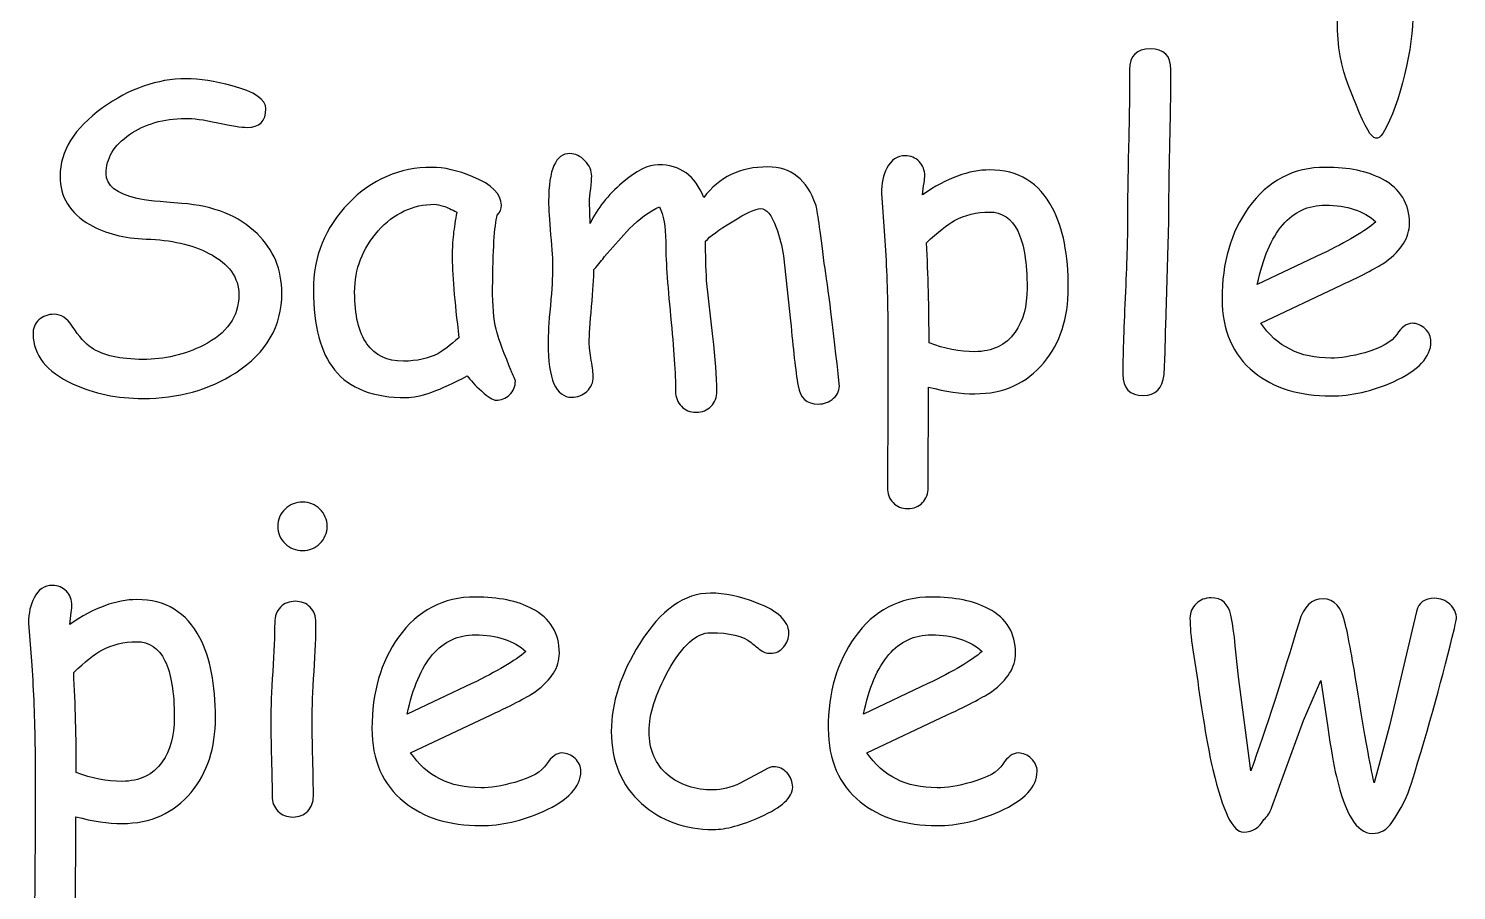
# Model space of a CAD drawing. Header units: centimetres. Extents: x -32.5 to 19.1, y 1.3 to 20.8.
# Drawn here: x -30.817 to -25.895, y 11.174 to 14.146 of the extents above; entities that cross this region are included whole.
import ezdxf

# ---------------------------------------------------------------- set-up
doc = ezdxf.new("R2010")
doc.units = ezdxf.units.CM
doc.header["$MEASUREMENT"] = 0
doc.layers.add('Layer 1', color=7, linetype='Continuous')

msp = doc.modelspace()

# ---------------------------------------------------------------- linework, layer by layer
at = {"layer": 'Layer 1'}
for points, knots in [([(-26.13594, 13.80764), (-26.08039, 13.91603), (-26.03729, 14.11613), (-26.04628, 14.22392), (-26.04628, 14.22392), (-26.05418, 14.31856), (-26.13789, 14.54275), (-26.18124, 14.58538), (-26.18124, 14.58538), (-26.20362, 14.60738), (-26.2173, 14.58106), (-26.26609, 14.42218), (-26.26609, 14.42218), (-26.31825, 14.25234), (-26.31832, 14.07669), (-26.26628, 13.94612), (-26.26628, 13.94612), (-26.18821, 13.75026), (-26.17341, 13.73453), (-26.13594, 13.80764)], [0, 0, 0, 0, 0.1666667, 0.1666667, 0.1666667, 0.1666667, 0.3333333, 0.3333333, 0.3333333, 0.3333333, 0.5, 0.5, 0.5, 0.5, 0.6666667, 0.6666667, 0.6666667, 0.6666667, 1, 1, 1, 1]), ([(-26.88628, 13.48094), (-26.88628, 13.48094), (-26.89715, 13.12114), (-26.89715, 13.12114), (-26.89715, 13.12114), (-26.89715, 13.08311), (-26.89888, 13.02706), (-26.90283, 12.95322), (-26.90283, 12.95322), (-26.90777, 12.90507), (-26.93147, 12.88086), (-26.97395, 12.88086), (-26.97395, 12.88086), (-27.02136, 12.88086), (-27.04507, 12.90556), (-27.04507, 12.9547), (-27.04507, 12.9547), (-27.04507, 13.01298), (-27.04235, 13.10089), (-27.03692, 13.2177), (-27.03692, 13.2177), (-27.03149, 13.33475), (-27.02877, 13.42242), (-27.02877, 13.48094), (-27.02877, 13.48094), (-27.02877, 13.55725), (-27.02753, 13.64442), (-27.02507, 13.74246), (-27.02507, 13.74246), (-27.0226, 13.84074), (-27.02136, 13.92791), (-27.02136, 14.00422), (-27.02136, 14.00422), (-27.02136, 14.05237), (-26.99765, 14.07657), (-26.95049, 14.07657), (-26.95049, 14.07657), (-26.90283, 14.07657), (-26.87912, 14.05237), (-26.87912, 14.00422), (-26.87912, 14.00422), (-26.87912, 13.92791), (-26.88036, 13.84074), (-26.88283, 13.74246), (-26.88283, 13.74246), (-26.88505, 13.64442), (-26.88628, 13.55725), (-26.88628, 13.48094)], [0, 0, 0, 0, 0.0769231, 0.0769231, 0.0769231, 0.0769231, 0.1538462, 0.1538462, 0.1538462, 0.1538462, 0.2307692, 0.2307692, 0.2307692, 0.2307692, 0.3076923, 0.3076923, 0.3076923, 0.3076923, 0.3846154, 0.3846154, 0.3846154, 0.3846154, 0.4615385, 0.4615385, 0.4615385, 0.4615385, 0.5384615, 0.5384615, 0.5384615, 0.5384615, 0.6153846, 0.6153846, 0.6153846, 0.6153846, 0.6923077, 0.6923077, 0.6923077, 0.6923077, 0.7692308, 0.7692308, 0.7692308, 0.7692308, 0.8461538, 0.8461538, 0.8461538, 0.8461538, 1, 1, 1, 1]), ([(-30.80184, 13.092), (-30.80233, 13.1125), (-30.79542, 13.1288), (-30.78134, 13.14164), (-30.78134, 13.14164), (-30.76702, 13.15448), (-30.74973, 13.1609), (-30.72899, 13.1609), (-30.72899, 13.1609), (-30.70553, 13.1609), (-30.68479, 13.14732), (-30.66701, 13.1204), (-30.66701, 13.1204), (-30.64256, 13.08361), (-30.62058, 13.05891), (-30.60132, 13.04582), (-30.60132, 13.04582), (-30.56033, 13.01891), (-30.50081, 13.00533), (-30.42278, 13.00533), (-30.42278, 13.00533), (-30.3482, 13.00533), (-30.27881, 13.02138), (-30.21485, 13.05373), (-30.21485, 13.05373), (-30.13311, 13.09546), (-30.09212, 13.153), (-30.09212, 13.22683), (-30.09212, 13.22683), (-30.09212, 13.28758), (-30.12645, 13.33574), (-30.19534, 13.37105), (-30.19534, 13.37105), (-30.25362, 13.40142), (-30.32573, 13.41772), (-30.41142, 13.42019), (-30.41142, 13.42019), (-30.48773, 13.42316), (-30.55243, 13.4397), (-30.60577, 13.47008), (-30.60577, 13.47008), (-30.67417, 13.50909), (-30.70849, 13.5649), (-30.70849, 13.63775), (-30.70849, 13.63775), (-30.70849, 13.72344), (-30.65985, 13.80172), (-30.56255, 13.87235), (-30.56255, 13.87235), (-30.46945, 13.93927), (-30.37339, 13.97286), (-30.27412, 13.97286), (-30.27412, 13.97286), (-30.22745, 13.97286), (-30.1746, 13.96495), (-30.11583, 13.9489), (-30.11583, 13.9489), (-30.03779, 13.92816), (-29.99877, 13.90149), (-29.99877, 13.86914), (-29.99877, 13.86914), (-29.99877, 13.82666), (-30.02051, 13.80543), (-30.06397, 13.80543), (-30.06397, 13.80543), (-30.08323, 13.80543), (-30.11681, 13.81061), (-30.16522, 13.82123), (-30.16522, 13.82123), (-30.21337, 13.83185), (-30.25066, 13.83704), (-30.27733, 13.83654), (-30.27733, 13.83654), (-30.3524, 13.83555), (-30.41636, 13.81703), (-30.46896, 13.78073), (-30.46896, 13.78073), (-30.52304, 13.74369), (-30.54996, 13.6985), (-30.54996, 13.64541), (-30.54996, 13.64541), (-30.54996, 13.60515), (-30.51415, 13.577), (-30.44278, 13.56046), (-30.44278, 13.56046), (-30.41636, 13.55428), (-30.36475, 13.5486), (-30.28869, 13.54317), (-30.28869, 13.54317), (-30.17806, 13.53502), (-30.09163, 13.5002), (-30.0294, 13.43896), (-30.0294, 13.43896), (-29.97235, 13.38315), (-29.94395, 13.31475), (-29.94395, 13.23424), (-29.94395, 13.23424), (-29.94395, 13.11966), (-29.99705, 13.02804), (-30.10299, 12.95939), (-30.10299, 12.95939), (-30.1951, 12.90013), (-30.30178, 12.87049), (-30.42303, 12.87049), (-30.42303, 12.87049), (-30.51119, 12.87049), (-30.59194, 12.88729), (-30.66528, 12.92112), (-30.66528, 12.92112), (-30.75492, 12.9626), (-30.80036, 13.01965), (-30.80184, 13.092)], [0, 0, 0, 0, 0.0344828, 0.0344828, 0.0344828, 0.0344828, 0.0689655, 0.0689655, 0.0689655, 0.0689655, 0.1034483, 0.1034483, 0.1034483, 0.1034483, 0.137931, 0.137931, 0.137931, 0.137931, 0.1724138, 0.1724138, 0.1724138, 0.1724138, 0.2068966, 0.2068966, 0.2068966, 0.2068966, 0.2413793, 0.2413793, 0.2413793, 0.2413793, 0.2758621, 0.2758621, 0.2758621, 0.2758621, 0.3103448, 0.3103448, 0.3103448, 0.3103448, 0.3448276, 0.3448276, 0.3448276, 0.3448276, 0.3793103, 0.3793103, 0.3793103, 0.3793103, 0.4137931, 0.4137931, 0.4137931, 0.4137931, 0.4482759, 0.4482759, 0.4482759, 0.4482759, 0.4827586, 0.4827586, 0.4827586, 0.4827586, 0.5172414, 0.5172414, 0.5172414, 0.5172414, 0.5517241, 0.5517241, 0.5517241, 0.5517241, 0.5862069, 0.5862069, 0.5862069, 0.5862069, 0.6206897, 0.6206897, 0.6206897, 0.6206897, 0.6551724, 0.6551724, 0.6551724, 0.6551724, 0.6896552, 0.6896552, 0.6896552, 0.6896552, 0.7241379, 0.7241379, 0.7241379, 0.7241379, 0.7586207, 0.7586207, 0.7586207, 0.7586207, 0.7931034, 0.7931034, 0.7931034, 0.7931034, 0.8275862, 0.8275862, 0.8275862, 0.8275862, 0.862069, 0.862069, 0.862069, 0.862069, 0.8965517, 0.8965517, 0.8965517, 0.8965517, 0.9310345, 0.9310345, 0.9310345, 0.9310345, 1, 1, 1, 1]), ([(-28.09483, 12.85123), (-28.13459, 12.85123), (-28.1578, 12.87222), (-28.16447, 12.9142), (-28.16447, 12.9142), (-28.17311, 12.9673), (-28.18176, 13.04187), (-28.1904, 13.13843), (-28.1904, 13.13843), (-28.1904, 13.13843), (-28.21509, 13.36265), (-28.21509, 13.36265), (-28.21509, 13.36265), (-28.21979, 13.39599), (-28.22793, 13.42859), (-28.23954, 13.4602), (-28.23954, 13.4602), (-28.25584, 13.50366), (-28.27362, 13.52539), (-28.29288, 13.52539), (-28.29288, 13.52539), (-28.31066, 13.52539), (-28.34375, 13.51033), (-28.39215, 13.47995), (-28.39215, 13.47995), (-28.43833, 13.45205), (-28.46871, 13.42958), (-28.48303, 13.41278), (-28.48303, 13.41278), (-28.48352, 13.36759), (-28.48229, 13.3224), (-28.47957, 13.27721), (-28.47957, 13.27721), (-28.47957, 13.27721), (-28.45809, 13.08435), (-28.45809, 13.08435), (-28.45809, 13.08435), (-28.44895, 13.00829), (-28.44451, 12.94556), (-28.44451, 12.89593), (-28.44451, 12.89593), (-28.44451, 12.87469), (-28.45117, 12.85741), (-28.46451, 12.84358), (-28.46451, 12.84358), (-28.47784, 12.82999), (-28.49488, 12.82308), (-28.51563, 12.82308), (-28.51563, 12.82308), (-28.53637, 12.82308), (-28.55341, 12.82999), (-28.56674, 12.84358), (-28.56674, 12.84358), (-28.58008, 12.85741), (-28.58675, 12.87494), (-28.58675, 12.89593), (-28.58675, 12.89593), (-28.58675, 12.95421), (-28.59243, 13.04039), (-28.60378, 13.15399), (-28.60378, 13.15399), (-28.61514, 13.26783), (-28.62082, 13.35401), (-28.62082, 13.41229), (-28.62082, 13.41229), (-28.62082, 13.46316), (-28.62799, 13.50292), (-28.64256, 13.53132), (-28.64256, 13.53132), (-28.67639, 13.51601), (-28.71071, 13.49082), (-28.74553, 13.45625), (-28.74553, 13.45625), (-28.74553, 13.45625), (-28.83122, 13.36068), (-28.83122, 13.36068), (-28.83122, 13.36068), (-28.83888, 13.34907), (-28.85122, 13.33401), (-28.86826, 13.31524), (-28.86826, 13.31524), (-28.86826, 13.28635), (-28.87098, 13.24363), (-28.87617, 13.18732), (-28.87617, 13.18732), (-28.8816, 13.13077), (-28.88431, 13.08904), (-28.88431, 13.06212), (-28.88431, 13.06212), (-28.88431, 13.0478), (-28.88184, 13.02755), (-28.8774, 13.00137), (-28.8774, 13.00137), (-28.87271, 12.97544), (-28.87049, 12.95668), (-28.87049, 12.94507), (-28.87049, 12.94507), (-28.87049, 12.92532), (-28.87789, 12.90877), (-28.89246, 12.89519), (-28.89246, 12.89519), (-28.90728, 12.88161), (-28.92457, 12.87494), (-28.94457, 12.87494), (-28.94457, 12.87494), (-28.99914, 12.87494), (-29.02631, 12.93692), (-29.02631, 13.06089), (-29.02631, 13.06089), (-29.02631, 13.08978), (-29.02384, 13.133), (-29.01841, 13.19053), (-29.01841, 13.19053), (-29.01322, 13.24783), (-29.0105, 13.29104), (-29.0105, 13.31993), (-29.0105, 13.31993), (-29.0105, 13.34562), (-29.01273, 13.38389), (-29.01742, 13.43501), (-29.01742, 13.43501), (-29.02186, 13.48613), (-29.02433, 13.52465), (-29.02433, 13.55083), (-29.02433, 13.55083), (-29.02433, 13.66022), (-28.99964, 13.71505), (-28.95074, 13.71505), (-28.95074, 13.71505), (-28.93197, 13.71505), (-28.91494, 13.7069), (-28.89913, 13.69035), (-28.89913, 13.69035), (-28.88357, 13.67381), (-28.87592, 13.65603), (-28.87592, 13.63676), (-28.87592, 13.63676), (-28.87592, 13.62763), (-28.87691, 13.6133), (-28.87938, 13.59404), (-28.87938, 13.59404), (-28.88184, 13.57478), (-28.88308, 13.55996), (-28.88308, 13.54984), (-28.88308, 13.54984), (-28.88308, 13.54984), (-28.8816, 13.47403), (-28.8816, 13.47403), (-28.8816, 13.47403), (-28.85641, 13.52564), (-28.81961, 13.57231), (-28.77072, 13.61404), (-28.77072, 13.61404), (-28.72207, 13.65578), (-28.68058, 13.67652), (-28.64626, 13.67652), (-28.64626, 13.67652), (-28.57045, 13.67652), (-28.51834, 13.63874), (-28.4897, 13.56342), (-28.4897, 13.56342), (-28.46327, 13.59873), (-28.43166, 13.62516), (-28.39487, 13.64269), (-28.39487, 13.64269), (-28.35807, 13.66022), (-28.31609, 13.66911), (-28.26893, 13.66911), (-28.26893, 13.66911), (-28.18818, 13.66911), (-28.13311, 13.62565), (-28.10372, 13.53873), (-28.10372, 13.53873), (-28.09804, 13.52144), (-28.08816, 13.45378), (-28.07409, 13.33549), (-28.07409, 13.33549), (-28.06075, 13.25252), (-28.04347, 13.11423), (-28.02223, 12.92062), (-28.02223, 12.92062), (-28.02075, 12.90136), (-28.02742, 12.88506), (-28.04174, 12.87148), (-28.04174, 12.87148), (-28.05631, 12.8579), (-28.07409, 12.85123), (-28.09483, 12.85123)], [0, 0, 0, 0, 0.0208333, 0.0208333, 0.0208333, 0.0208333, 0.0416667, 0.0416667, 0.0416667, 0.0416667, 0.0625, 0.0625, 0.0625, 0.0625, 0.0833333, 0.0833333, 0.0833333, 0.0833333, 0.1041667, 0.1041667, 0.1041667, 0.1041667, 0.125, 0.125, 0.125, 0.125, 0.1458333, 0.1458333, 0.1458333, 0.1458333, 0.1666667, 0.1666667, 0.1666667, 0.1666667, 0.1875, 0.1875, 0.1875, 0.1875, 0.2083333, 0.2083333, 0.2083333, 0.2083333, 0.2291667, 0.2291667, 0.2291667, 0.2291667, 0.25, 0.25, 0.25, 0.25, 0.2708333, 0.2708333, 0.2708333, 0.2708333, 0.2916667, 0.2916667, 0.2916667, 0.2916667, 0.3125, 0.3125, 0.3125, 0.3125, 0.3333333, 0.3333333, 0.3333333, 0.3333333, 0.3541667, 0.3541667, 0.3541667, 0.3541667, 0.375, 0.375, 0.375, 0.375, 0.3958333, 0.3958333, 0.3958333, 0.3958333, 0.4166667, 0.4166667, 0.4166667, 0.4166667, 0.4375, 0.4375, 0.4375, 0.4375, 0.4583333, 0.4583333, 0.4583333, 0.4583333, 0.4791667, 0.4791667, 0.4791667, 0.4791667, 0.5, 0.5, 0.5, 0.5, 0.5208333, 0.5208333, 0.5208333, 0.5208333, 0.5416667, 0.5416667, 0.5416667, 0.5416667, 0.5625, 0.5625, 0.5625, 0.5625, 0.5833333, 0.5833333, 0.5833333, 0.5833333, 0.6041667, 0.6041667, 0.6041667, 0.6041667, 0.625, 0.625, 0.625, 0.625, 0.6458333, 0.6458333, 0.6458333, 0.6458333, 0.6666667, 0.6666667, 0.6666667, 0.6666667, 0.6875, 0.6875, 0.6875, 0.6875, 0.7083333, 0.7083333, 0.7083333, 0.7083333, 0.7291667, 0.7291667, 0.7291667, 0.7291667, 0.75, 0.75, 0.75, 0.75, 0.7708333, 0.7708333, 0.7708333, 0.7708333, 0.7916667, 0.7916667, 0.7916667, 0.7916667, 0.8125, 0.8125, 0.8125, 0.8125, 0.8333333, 0.8333333, 0.8333333, 0.8333333, 0.8541667, 0.8541667, 0.8541667, 0.8541667, 0.875, 0.875, 0.875, 0.875, 0.8958333, 0.8958333, 0.8958333, 0.8958333, 0.9166667, 0.9166667, 0.9166667, 0.9166667, 0.9375, 0.9375, 0.9375, 0.9375, 0.9583333, 0.9583333, 0.9583333, 0.9583333, 1, 1, 1, 1]), ([(-27.55476, 12.88679), (-27.60316, 12.88679), (-27.65626, 12.89445), (-27.71429, 12.91), (-27.71429, 12.91), (-27.71429, 12.91), (-27.71577, 12.56354), (-27.71577, 12.56354), (-27.71577, 12.56354), (-27.71577, 12.5423), (-27.72244, 12.52502), (-27.73553, 12.51144), (-27.73553, 12.51144), (-27.74861, 12.49785), (-27.76565, 12.49119), (-27.78615, 12.49119), (-27.78615, 12.49119), (-27.80665, 12.49119), (-27.82369, 12.49785), (-27.83677, 12.51144), (-27.83677, 12.51144), (-27.84986, 12.52502), (-27.85653, 12.5423), (-27.85653, 12.56354), (-27.85653, 12.56354), (-27.85653, 12.56354), (-27.85505, 12.85321), (-27.85505, 12.85321), (-27.85505, 12.85321), (-27.85505, 12.85321), (-27.85505, 13.14213), (-27.85505, 13.14213), (-27.85505, 13.14213), (-27.85653, 13.24783), (-27.86023, 13.34413), (-27.86616, 13.43106), (-27.86616, 13.43106), (-27.86616, 13.43106), (-27.87727, 13.57799), (-27.87727, 13.57799), (-27.87727, 13.57799), (-27.87727, 13.61232), (-27.87085, 13.64121), (-27.85826, 13.66492), (-27.85826, 13.66492), (-27.84369, 13.69331), (-27.82245, 13.70764), (-27.79479, 13.70764), (-27.79479, 13.70764), (-27.77578, 13.70764), (-27.75997, 13.70097), (-27.74689, 13.68763), (-27.74689, 13.68763), (-27.73405, 13.6743), (-27.72762, 13.65775), (-27.72762, 13.63849), (-27.72762, 13.63849), (-27.72762, 13.63405), (-27.72837, 13.62614), (-27.72985, 13.61454), (-27.72985, 13.61454), (-27.73232, 13.59972), (-27.73405, 13.58589), (-27.73503, 13.5733), (-27.73503, 13.5733), (-27.69355, 13.60194), (-27.65354, 13.62318), (-27.61477, 13.6375), (-27.61477, 13.6375), (-27.57625, 13.65158), (-27.53945, 13.65874), (-27.50414, 13.65874), (-27.50414, 13.65874), (-27.40536, 13.65874), (-27.33276, 13.61479), (-27.28707, 13.52712), (-27.28707, 13.52712), (-27.25077, 13.45773), (-27.23275, 13.36562), (-27.23275, 13.25153), (-27.23275, 13.25153), (-27.23275, 13.14732), (-27.2609, 13.06138), (-27.31695, 12.99397), (-27.31695, 12.99397), (-27.37622, 12.9226), (-27.45574, 12.88679), (-27.55476, 12.88679)], [0, 0, 0, 0, 0.0434783, 0.0434783, 0.0434783, 0.0434783, 0.0869565, 0.0869565, 0.0869565, 0.0869565, 0.1304348, 0.1304348, 0.1304348, 0.1304348, 0.173913, 0.173913, 0.173913, 0.173913, 0.2173913, 0.2173913, 0.2173913, 0.2173913, 0.2608696, 0.2608696, 0.2608696, 0.2608696, 0.3043478, 0.3043478, 0.3043478, 0.3043478, 0.3478261, 0.3478261, 0.3478261, 0.3478261, 0.3913043, 0.3913043, 0.3913043, 0.3913043, 0.4347826, 0.4347826, 0.4347826, 0.4347826, 0.4782609, 0.4782609, 0.4782609, 0.4782609, 0.5217391, 0.5217391, 0.5217391, 0.5217391, 0.5652174, 0.5652174, 0.5652174, 0.5652174, 0.6086957, 0.6086957, 0.6086957, 0.6086957, 0.6521739, 0.6521739, 0.6521739, 0.6521739, 0.6956522, 0.6956522, 0.6956522, 0.6956522, 0.7391304, 0.7391304, 0.7391304, 0.7391304, 0.7826087, 0.7826087, 0.7826087, 0.7826087, 0.826087, 0.826087, 0.826087, 0.826087, 0.8695652, 0.8695652, 0.8695652, 0.8695652, 0.9130435, 0.9130435, 0.9130435, 0.9130435, 1, 1, 1, 1]), ([(-29.20633, 12.86457), (-29.21547, 12.86457), (-29.23201, 12.87519), (-29.25621, 12.89642), (-29.25621, 12.89642), (-29.27794, 12.91618), (-29.29399, 12.93371), (-29.30461, 12.94902), (-29.30461, 12.94902), (-29.35104, 12.92408), (-29.39179, 12.90531), (-29.4271, 12.89247), (-29.4271, 12.89247), (-29.46216, 12.87988), (-29.4918, 12.87346), (-29.51526, 12.87346), (-29.51526, 12.87346), (-29.62836, 12.87346), (-29.71059, 12.90531), (-29.7622, 12.96902), (-29.7622, 12.96902), (-29.81085, 13.02878), (-29.8353, 13.1204), (-29.8353, 13.24387), (-29.8353, 13.24387), (-29.8353, 13.36043), (-29.79505, 13.4602), (-29.71479, 13.54317), (-29.71479, 13.54317), (-29.63429, 13.62614), (-29.53822, 13.66763), (-29.42685, 13.66763), (-29.42685, 13.66763), (-29.38487, 13.66763), (-29.3377, 13.65677), (-29.2856, 13.63503), (-29.2856, 13.63503), (-29.21991, 13.60812), (-29.18707, 13.57552), (-29.18707, 13.53749), (-29.18707, 13.53749), (-29.18707, 13.5244), (-29.19176, 13.5128), (-29.20139, 13.50267), (-29.20139, 13.50267), (-29.20633, 13.4844), (-29.21003, 13.45427), (-29.21275, 13.41229), (-29.21275, 13.41229), (-29.21547, 13.37031), (-29.21695, 13.31648), (-29.21744, 13.25104), (-29.21744, 13.25104), (-29.21794, 13.19103), (-29.21374, 13.14386), (-29.20509, 13.10904), (-29.20509, 13.10904), (-29.2004, 13.0878), (-29.18534, 13.04533), (-29.1599, 12.98187), (-29.1599, 12.98187), (-29.15645, 12.97298), (-29.15101, 12.96038), (-29.14336, 12.94334), (-29.14336, 12.94334), (-29.14336, 12.94334), (-29.13891, 12.93124), (-29.13891, 12.93124), (-29.13891, 12.93124), (-29.13891, 12.91173), (-29.14558, 12.89593), (-29.15916, 12.88333), (-29.15916, 12.88333), (-29.17274, 12.87074), (-29.1883, 12.86457), (-29.20633, 12.86457)], [0, 0, 0, 0, 0.05, 0.05, 0.05, 0.05, 0.1, 0.1, 0.1, 0.1, 0.15, 0.15, 0.15, 0.15, 0.2, 0.2, 0.2, 0.2, 0.25, 0.25, 0.25, 0.25, 0.3, 0.3, 0.3, 0.3, 0.35, 0.35, 0.35, 0.35, 0.4, 0.4, 0.4, 0.4, 0.45, 0.45, 0.45, 0.45, 0.5, 0.5, 0.5, 0.5, 0.55, 0.55, 0.55, 0.55, 0.6, 0.6, 0.6, 0.6, 0.65, 0.65, 0.65, 0.65, 0.7, 0.7, 0.7, 0.7, 0.75, 0.75, 0.75, 0.75, 0.8, 0.8, 0.8, 0.8, 0.85, 0.85, 0.85, 0.85, 0.9, 0.9, 0.9, 0.9, 1, 1, 1, 1]), ([(-26.32744, 12.87938), (-26.43659, 12.87938), (-26.52475, 12.90655), (-26.59217, 12.96112), (-26.59217, 12.96112), (-26.66601, 13.02113), (-26.7028, 13.10558), (-26.7028, 13.21399), (-26.7028, 13.21399), (-26.7028, 13.33919), (-26.67243, 13.44415), (-26.61143, 13.52885), (-26.61143, 13.52885), (-26.5455, 13.62145), (-26.45709, 13.66763), (-26.34646, 13.66763), (-26.34646, 13.66763), (-26.26645, 13.66763), (-26.20101, 13.65405), (-26.15014, 13.62713), (-26.15014, 13.62713), (-26.08791, 13.5938), (-26.05679, 13.54268), (-26.05679, 13.47378), (-26.05679, 13.47378), (-26.05679, 13.42563), (-26.0842, 13.38167), (-26.13878, 13.34216), (-26.13878, 13.34216), (-26.16298, 13.32487), (-26.2141, 13.29796), (-26.29238, 13.26116), (-26.29238, 13.26116), (-26.29238, 13.26116), (-26.56945, 13.13053), (-26.56945, 13.13053), (-26.56945, 13.13053), (-26.54253, 13.09052), (-26.5087, 13.06039), (-26.46845, 13.04014), (-26.46845, 13.04014), (-26.4282, 13.01989), (-26.38128, 13.00977), (-26.32769, 13.00977), (-26.32769, 13.00977), (-26.2946, 13.00977), (-26.25534, 13.01594), (-26.21064, 13.02854), (-26.21064, 13.02854), (-26.15359, 13.04459), (-26.11705, 13.06533), (-26.10075, 13.09102), (-26.10075, 13.09102), (-26.0842, 13.11694), (-26.06667, 13.12979), (-26.0479, 13.12979), (-26.0479, 13.12979), (-26.03086, 13.12979), (-26.0158, 13.12336), (-26.00271, 13.11077), (-26.00271, 13.11077), (-25.98938, 13.09793), (-25.98271, 13.08311), (-25.98271, 13.06632), (-25.98271, 13.06632), (-25.98271, 13.01298), (-26.02592, 12.96705), (-26.11211, 12.92853), (-26.11211, 12.92853), (-26.18594, 12.89568), (-26.25756, 12.87938), (-26.32744, 12.87938)], [0, 0, 0, 0, 0.0526316, 0.0526316, 0.0526316, 0.0526316, 0.1052632, 0.1052632, 0.1052632, 0.1052632, 0.1578947, 0.1578947, 0.1578947, 0.1578947, 0.2105263, 0.2105263, 0.2105263, 0.2105263, 0.2631579, 0.2631579, 0.2631579, 0.2631579, 0.3157895, 0.3157895, 0.3157895, 0.3157895, 0.3684211, 0.3684211, 0.3684211, 0.3684211, 0.4210526, 0.4210526, 0.4210526, 0.4210526, 0.4736842, 0.4736842, 0.4736842, 0.4736842, 0.5263158, 0.5263158, 0.5263158, 0.5263158, 0.5789474, 0.5789474, 0.5789474, 0.5789474, 0.6315789, 0.6315789, 0.6315789, 0.6315789, 0.6842105, 0.6842105, 0.6842105, 0.6842105, 0.7368421, 0.7368421, 0.7368421, 0.7368421, 0.7894737, 0.7894737, 0.7894737, 0.7894737, 0.8421053, 0.8421053, 0.8421053, 0.8421053, 0.8947368, 0.8947368, 0.8947368, 0.8947368, 1, 1, 1, 1]), ([(-29.35672, 13.36759), (-29.35672, 13.38834), (-29.35548, 13.41106), (-29.35277, 13.4355), (-29.35277, 13.4355), (-29.35005, 13.45995), (-29.3461, 13.48588), (-29.34067, 13.51329), (-29.34067, 13.51329), (-29.35869, 13.52267), (-29.37401, 13.52934), (-29.38685, 13.53379), (-29.38685, 13.53379), (-29.39969, 13.53799), (-29.40981, 13.54021), (-29.41771, 13.54021), (-29.41771, 13.54021), (-29.49254, 13.54021), (-29.55724, 13.50959), (-29.61157, 13.44859), (-29.61157, 13.44859), (-29.66589, 13.38735), (-29.69306, 13.31697), (-29.69306, 13.23721), (-29.69306, 13.23721), (-29.69306, 13.15794), (-29.67898, 13.09842), (-29.65108, 13.05891), (-29.65108, 13.05891), (-29.62293, 13.01915), (-29.58094, 12.9994), (-29.52489, 12.9994), (-29.52489, 12.9994), (-29.47846, 12.9994), (-29.4392, 13.00779), (-29.4066, 13.02483), (-29.4066, 13.02483), (-29.38932, 13.03397), (-29.36487, 13.05224), (-29.33351, 13.0799), (-29.33351, 13.0799), (-29.34906, 13.20807), (-29.35672, 13.30388), (-29.35672, 13.36759)], [0, 0, 0, 0, 0.0833333, 0.0833333, 0.0833333, 0.0833333, 0.1666667, 0.1666667, 0.1666667, 0.1666667, 0.25, 0.25, 0.25, 0.25, 0.3333333, 0.3333333, 0.3333333, 0.3333333, 0.4166667, 0.4166667, 0.4166667, 0.4166667, 0.5, 0.5, 0.5, 0.5, 0.5833333, 0.5833333, 0.5833333, 0.5833333, 0.6666667, 0.6666667, 0.6666667, 0.6666667, 0.75, 0.75, 0.75, 0.75, 0.8333333, 0.8333333, 0.8333333, 0.8333333, 1, 1, 1, 1]), ([(-26.34671, 13.53724), (-26.40573, 13.53724), (-26.45462, 13.51453), (-26.49364, 13.46909), (-26.49364, 13.46909), (-26.5329, 13.4234), (-26.56204, 13.355), (-26.5813, 13.26338), (-26.5813, 13.26338), (-26.5813, 13.26338), (-26.35905, 13.36883), (-26.35905, 13.36883), (-26.35905, 13.36883), (-26.27163, 13.4113), (-26.2094, 13.4481), (-26.17236, 13.47946), (-26.17236, 13.47946), (-26.21385, 13.51798), (-26.27213, 13.53724), (-26.34671, 13.53724)], [0, 0, 0, 0, 0.1666667, 0.1666667, 0.1666667, 0.1666667, 0.3333333, 0.3333333, 0.3333333, 0.3333333, 0.5, 0.5, 0.5, 0.5, 0.6666667, 0.6666667, 0.6666667, 0.6666667, 1, 1, 1, 1]), ([(-27.50463, 13.51354), (-27.54884, 13.51354), (-27.58909, 13.50366), (-27.62465, 13.4839), (-27.62465, 13.4839), (-27.65033, 13.46983), (-27.68268, 13.44439), (-27.7217, 13.40735), (-27.7217, 13.40735), (-27.71577, 13.29796), (-27.71281, 13.18288), (-27.71281, 13.06237), (-27.71281, 13.06237), (-27.66021, 13.04212), (-27.60736, 13.032), (-27.55476, 13.032), (-27.55476, 13.032), (-27.49426, 13.032), (-27.44833, 13.05447), (-27.41623, 13.09916), (-27.41623, 13.09916), (-27.38882, 13.13818), (-27.37499, 13.18881), (-27.37499, 13.25104), (-27.37499, 13.25104), (-27.37499, 13.3387), (-27.38561, 13.40439), (-27.40709, 13.4481), (-27.40709, 13.4481), (-27.42857, 13.49181), (-27.46117, 13.51354), (-27.50463, 13.51354)], [0, 0, 0, 0, 0.1111111, 0.1111111, 0.1111111, 0.1111111, 0.2222222, 0.2222222, 0.2222222, 0.2222222, 0.3333333, 0.3333333, 0.3333333, 0.3333333, 0.4444444, 0.4444444, 0.4444444, 0.4444444, 0.5555556, 0.5555556, 0.5555556, 0.5555556, 0.6666667, 0.6666667, 0.6666667, 0.6666667, 0.7777778, 0.7777778, 0.7777778, 0.7777778, 1, 1, 1, 1]), ([(-29.8726, 12.34598), (-29.89581, 12.34598), (-29.91606, 12.35413), (-29.93285, 12.37043), (-29.93285, 12.37043), (-29.94989, 12.38697), (-29.95829, 12.40673), (-29.95829, 12.4297), (-29.95829, 12.4297), (-29.95829, 12.45291), (-29.94989, 12.47242), (-29.93285, 12.48896), (-29.93285, 12.48896), (-29.91606, 12.50526), (-29.89581, 12.51341), (-29.8726, 12.51341), (-29.8726, 12.51341), (-29.84963, 12.51341), (-29.82963, 12.50526), (-29.81284, 12.48896), (-29.81284, 12.48896), (-29.79629, 12.47242), (-29.7879, 12.45291), (-29.7879, 12.4297), (-29.7879, 12.4297), (-29.7879, 12.40673), (-29.79629, 12.38697), (-29.81284, 12.37043), (-29.81284, 12.37043), (-29.82963, 12.35413), (-29.84963, 12.34598), (-29.8726, 12.34598)], [0, 0, 0, 0, 0.1111111, 0.1111111, 0.1111111, 0.1111111, 0.2222222, 0.2222222, 0.2222222, 0.2222222, 0.3333333, 0.3333333, 0.3333333, 0.3333333, 0.4444444, 0.4444444, 0.4444444, 0.4444444, 0.5555556, 0.5555556, 0.5555556, 0.5555556, 0.6666667, 0.6666667, 0.6666667, 0.6666667, 0.7777778, 0.7777778, 0.7777778, 0.7777778, 1, 1, 1, 1]), ([(-30.49465, 11.40512), (-30.54305, 11.40512), (-30.59615, 11.41278), (-30.65418, 11.42833), (-30.65418, 11.42833), (-30.65418, 11.42833), (-30.65566, 11.08187), (-30.65566, 11.08187), (-30.65566, 11.08187), (-30.65566, 11.06063), (-30.66233, 11.04335), (-30.67542, 11.02977), (-30.67542, 11.02977), (-30.6885, 11.01618), (-30.70554, 11.00952), (-30.72604, 11.00952), (-30.72604, 11.00952), (-30.74654, 11.00952), (-30.76358, 11.01618), (-30.77666, 11.02977), (-30.77666, 11.02977), (-30.78975, 11.04335), (-30.79642, 11.06063), (-30.79642, 11.08187), (-30.79642, 11.08187), (-30.79642, 11.08187), (-30.79494, 11.37154), (-30.79494, 11.37154), (-30.79494, 11.37154), (-30.79494, 11.37154), (-30.79494, 11.66046), (-30.79494, 11.66046), (-30.79494, 11.66046), (-30.79642, 11.76616), (-30.80012, 11.86246), (-30.80605, 11.94939), (-30.80605, 11.94939), (-30.80605, 11.94939), (-30.81716, 12.09632), (-30.81716, 12.09632), (-30.81716, 12.09632), (-30.81716, 12.13065), (-30.81074, 12.15954), (-30.79815, 12.18325), (-30.79815, 12.18325), (-30.78358, 12.21164), (-30.76234, 12.22597), (-30.73468, 12.22597), (-30.73468, 12.22597), (-30.71567, 12.22597), (-30.69986, 12.2193), (-30.68678, 12.20596), (-30.68678, 12.20596), (-30.67394, 12.19263), (-30.66751, 12.17608), (-30.66751, 12.15682), (-30.66751, 12.15682), (-30.66751, 12.15238), (-30.66826, 12.14447), (-30.66974, 12.13287), (-30.66974, 12.13287), (-30.67221, 12.11805), (-30.67394, 12.10422), (-30.67492, 12.09163), (-30.67492, 12.09163), (-30.63344, 12.12027), (-30.59343, 12.14151), (-30.55466, 12.15583), (-30.55466, 12.15583), (-30.51614, 12.16991), (-30.47934, 12.17707), (-30.44403, 12.17707), (-30.44403, 12.17707), (-30.34525, 12.17707), (-30.27265, 12.13312), (-30.22696, 12.04545), (-30.22696, 12.04545), (-30.19066, 11.97606), (-30.17264, 11.88395), (-30.17264, 11.76986), (-30.17264, 11.76986), (-30.17264, 11.66565), (-30.20079, 11.57971), (-30.25684, 11.5123), (-30.25684, 11.5123), (-30.31611, 11.44093), (-30.39563, 11.40512), (-30.49465, 11.40512)], [0, 0, 0, 0, 0.0434783, 0.0434783, 0.0434783, 0.0434783, 0.0869565, 0.0869565, 0.0869565, 0.0869565, 0.1304348, 0.1304348, 0.1304348, 0.1304348, 0.173913, 0.173913, 0.173913, 0.173913, 0.2173913, 0.2173913, 0.2173913, 0.2173913, 0.2608696, 0.2608696, 0.2608696, 0.2608696, 0.3043478, 0.3043478, 0.3043478, 0.3043478, 0.3478261, 0.3478261, 0.3478261, 0.3478261, 0.3913043, 0.3913043, 0.3913043, 0.3913043, 0.4347826, 0.4347826, 0.4347826, 0.4347826, 0.4782609, 0.4782609, 0.4782609, 0.4782609, 0.5217391, 0.5217391, 0.5217391, 0.5217391, 0.5652174, 0.5652174, 0.5652174, 0.5652174, 0.6086957, 0.6086957, 0.6086957, 0.6086957, 0.6521739, 0.6521739, 0.6521739, 0.6521739, 0.6956522, 0.6956522, 0.6956522, 0.6956522, 0.7391304, 0.7391304, 0.7391304, 0.7391304, 0.7826087, 0.7826087, 0.7826087, 0.7826087, 0.826087, 0.826087, 0.826087, 0.826087, 0.8695652, 0.8695652, 0.8695652, 0.8695652, 0.9130435, 0.9130435, 0.9130435, 0.9130435, 1, 1, 1, 1]), ([(-29.83975, 11.75924), (-29.83975, 11.7301), (-29.83901, 11.68689), (-29.83753, 11.62935), (-29.83753, 11.62935), (-29.83605, 11.57181), (-29.83531, 11.52859), (-29.83531, 11.4997), (-29.83531, 11.4997), (-29.83531, 11.47846), (-29.84173, 11.46118), (-29.85482, 11.4476), (-29.85482, 11.4476), (-29.86791, 11.43401), (-29.88519, 11.42735), (-29.90643, 11.42735), (-29.90643, 11.42735), (-29.92717, 11.42735), (-29.94421, 11.43401), (-29.95755, 11.4476), (-29.95755, 11.4476), (-29.97088, 11.46118), (-29.97755, 11.47846), (-29.97755, 11.4997), (-29.97755, 11.4997), (-29.97755, 11.52859), (-29.97829, 11.57181), (-29.97977, 11.62935), (-29.97977, 11.62935), (-29.98125, 11.68689), (-29.98199, 11.7301), (-29.98199, 11.75924), (-29.98199, 11.75924), (-29.98199, 11.80443), (-29.97977, 11.86098), (-29.97533, 11.92864), (-29.97533, 11.92864), (-29.97088, 11.99631), (-29.96866, 12.05286), (-29.96866, 12.09805), (-29.96866, 12.09805), (-29.96866, 12.11978), (-29.96199, 12.13731), (-29.94866, 12.1509), (-29.94866, 12.1509), (-29.93532, 12.16448), (-29.91828, 12.17114), (-29.89754, 12.17114), (-29.89754, 12.17114), (-29.8768, 12.17114), (-29.85976, 12.16448), (-29.84642, 12.1509), (-29.84642, 12.1509), (-29.83309, 12.13731), (-29.82642, 12.11978), (-29.82642, 12.09805), (-29.82642, 12.09805), (-29.82642, 12.05286), (-29.82864, 11.99631), (-29.83309, 11.92864), (-29.83309, 11.92864), (-29.83753, 11.86098), (-29.83975, 11.80443), (-29.83975, 11.75924)], [0, 0, 0, 0, 0.0588235, 0.0588235, 0.0588235, 0.0588235, 0.1176471, 0.1176471, 0.1176471, 0.1176471, 0.1764706, 0.1764706, 0.1764706, 0.1764706, 0.2352941, 0.2352941, 0.2352941, 0.2352941, 0.2941176, 0.2941176, 0.2941176, 0.2941176, 0.3529412, 0.3529412, 0.3529412, 0.3529412, 0.4117647, 0.4117647, 0.4117647, 0.4117647, 0.4705882, 0.4705882, 0.4705882, 0.4705882, 0.5294118, 0.5294118, 0.5294118, 0.5294118, 0.5882353, 0.5882353, 0.5882353, 0.5882353, 0.6470588, 0.6470588, 0.6470588, 0.6470588, 0.7058824, 0.7058824, 0.7058824, 0.7058824, 0.7647059, 0.7647059, 0.7647059, 0.7647059, 0.8235294, 0.8235294, 0.8235294, 0.8235294, 0.8823529, 0.8823529, 0.8823529, 0.8823529, 1, 1, 1, 1]), ([(-29.25795, 11.39771), (-29.3671, 11.39771), (-29.45526, 11.42488), (-29.52268, 11.47945), (-29.52268, 11.47945), (-29.59652, 11.53946), (-29.63331, 11.62391), (-29.63331, 11.73232), (-29.63331, 11.73232), (-29.63331, 11.85752), (-29.60294, 11.96248), (-29.54194, 12.04718), (-29.54194, 12.04718), (-29.47601, 12.13978), (-29.3876, 12.18596), (-29.27697, 12.18596), (-29.27697, 12.18596), (-29.19696, 12.18596), (-29.13152, 12.17238), (-29.08065, 12.14546), (-29.08065, 12.14546), (-29.01842, 12.11213), (-28.9873, 12.06101), (-28.9873, 11.99211), (-28.9873, 11.99211), (-28.9873, 11.94396), (-29.01471, 11.9), (-29.06929, 11.86049), (-29.06929, 11.86049), (-29.09349, 11.8432), (-29.14461, 11.81629), (-29.22289, 11.77949), (-29.22289, 11.77949), (-29.22289, 11.77949), (-29.49996, 11.64886), (-29.49996, 11.64886), (-29.49996, 11.64886), (-29.47304, 11.60885), (-29.43921, 11.57872), (-29.39896, 11.55847), (-29.39896, 11.55847), (-29.35871, 11.53822), (-29.31179, 11.5281), (-29.2582, 11.5281), (-29.2582, 11.5281), (-29.22511, 11.5281), (-29.18585, 11.53427), (-29.14115, 11.54687), (-29.14115, 11.54687), (-29.0841, 11.56292), (-29.04756, 11.58366), (-29.03126, 11.60935), (-29.03126, 11.60935), (-29.01471, 11.63527), (-28.99718, 11.64812), (-28.97841, 11.64812), (-28.97841, 11.64812), (-28.96137, 11.64812), (-28.94631, 11.64169), (-28.93322, 11.6291), (-28.93322, 11.6291), (-28.91989, 11.61626), (-28.91322, 11.60144), (-28.91322, 11.58465), (-28.91322, 11.58465), (-28.91322, 11.53131), (-28.95643, 11.48538), (-29.04262, 11.44686), (-29.04262, 11.44686), (-29.11645, 11.41401), (-29.18807, 11.39771), (-29.25795, 11.39771)], [0, 0, 0, 0, 0.0526316, 0.0526316, 0.0526316, 0.0526316, 0.1052632, 0.1052632, 0.1052632, 0.1052632, 0.1578947, 0.1578947, 0.1578947, 0.1578947, 0.2105263, 0.2105263, 0.2105263, 0.2105263, 0.2631579, 0.2631579, 0.2631579, 0.2631579, 0.3157895, 0.3157895, 0.3157895, 0.3157895, 0.3684211, 0.3684211, 0.3684211, 0.3684211, 0.4210526, 0.4210526, 0.4210526, 0.4210526, 0.4736842, 0.4736842, 0.4736842, 0.4736842, 0.5263158, 0.5263158, 0.5263158, 0.5263158, 0.5789474, 0.5789474, 0.5789474, 0.5789474, 0.6315789, 0.6315789, 0.6315789, 0.6315789, 0.6842105, 0.6842105, 0.6842105, 0.6842105, 0.7368421, 0.7368421, 0.7368421, 0.7368421, 0.7894737, 0.7894737, 0.7894737, 0.7894737, 0.8421053, 0.8421053, 0.8421053, 0.8421053, 0.8947368, 0.8947368, 0.8947368, 0.8947368, 1, 1, 1, 1]), ([(-28.45662, 11.38438), (-28.55539, 11.38438), (-28.63787, 11.41426), (-28.70405, 11.47402), (-28.70405, 11.47402), (-28.77345, 11.53674), (-28.80826, 11.61947), (-28.80826, 11.72245), (-28.80826, 11.72245), (-28.80826, 11.82024), (-28.77567, 11.92148), (-28.71047, 12.02569), (-28.71047, 12.02569), (-28.63812, 12.14151), (-28.55638, 12.1993), (-28.46575, 12.1993), (-28.46575, 12.1993), (-28.41834, 12.1993), (-28.36549, 12.18818), (-28.30721, 12.16596), (-28.30721, 12.16596), (-28.23338, 12.13756), (-28.19634, 12.10299), (-28.19634, 12.062), (-28.19634, 12.062), (-28.19634, 12.04372), (-28.20226, 12.02742), (-28.21436, 12.0131), (-28.21436, 12.0131), (-28.22646, 11.99902), (-28.24153, 11.99186), (-28.25931, 11.99186), (-28.25931, 11.99186), (-28.27338, 11.99186), (-28.28548, 11.99606), (-28.29585, 12.00446), (-28.29585, 12.00446), (-28.30623, 12.01285), (-28.31635, 12.021), (-28.32598, 12.02915), (-28.32598, 12.02915), (-28.35438, 12.05162), (-28.40105, 12.06298), (-28.46575, 12.06298), (-28.46575, 12.06298), (-28.51489, 12.06298), (-28.56379, 12.01903), (-28.61194, 11.93136), (-28.61194, 11.93136), (-28.6559, 11.85086), (-28.67788, 11.78122), (-28.67788, 11.72245), (-28.67788, 11.72245), (-28.67788, 11.65873), (-28.65615, 11.6086), (-28.61268, 11.57206), (-28.61268, 11.57206), (-28.57219, 11.53773), (-28.52008, 11.52069), (-28.45637, 11.52069), (-28.45637, 11.52069), (-28.42748, 11.52069), (-28.39661, 11.52835), (-28.36376, 11.5439), (-28.36376, 11.5439), (-28.36376, 11.5439), (-28.28005, 11.5891), (-28.28005, 11.5891), (-28.28005, 11.5891), (-28.26548, 11.59675), (-28.25511, 11.6007), (-28.24893, 11.6007), (-28.24893, 11.6007), (-28.23091, 11.6007), (-28.2156, 11.59354), (-28.20251, 11.57922), (-28.20251, 11.57922), (-28.18942, 11.5649), (-28.183, 11.5486), (-28.183, 11.53032), (-28.183, 11.53032), (-28.183, 11.49501), (-28.22004, 11.46093), (-28.29437, 11.42784), (-28.29437, 11.42784), (-28.35957, 11.39895), (-28.41365, 11.38438), (-28.45662, 11.38438)], [0, 0, 0, 0, 0.0434783, 0.0434783, 0.0434783, 0.0434783, 0.0869565, 0.0869565, 0.0869565, 0.0869565, 0.1304348, 0.1304348, 0.1304348, 0.1304348, 0.173913, 0.173913, 0.173913, 0.173913, 0.2173913, 0.2173913, 0.2173913, 0.2173913, 0.2608696, 0.2608696, 0.2608696, 0.2608696, 0.3043478, 0.3043478, 0.3043478, 0.3043478, 0.3478261, 0.3478261, 0.3478261, 0.3478261, 0.3913043, 0.3913043, 0.3913043, 0.3913043, 0.4347826, 0.4347826, 0.4347826, 0.4347826, 0.4782609, 0.4782609, 0.4782609, 0.4782609, 0.5217391, 0.5217391, 0.5217391, 0.5217391, 0.5652174, 0.5652174, 0.5652174, 0.5652174, 0.6086957, 0.6086957, 0.6086957, 0.6086957, 0.6521739, 0.6521739, 0.6521739, 0.6521739, 0.6956522, 0.6956522, 0.6956522, 0.6956522, 0.7391304, 0.7391304, 0.7391304, 0.7391304, 0.7826087, 0.7826087, 0.7826087, 0.7826087, 0.826087, 0.826087, 0.826087, 0.826087, 0.8695652, 0.8695652, 0.8695652, 0.8695652, 0.9130435, 0.9130435, 0.9130435, 0.9130435, 1, 1, 1, 1]), ([(-27.68516, 11.39771), (-27.79431, 11.39771), (-27.88247, 11.42488), (-27.94989, 11.47945), (-27.94989, 11.47945), (-28.02373, 11.53946), (-28.06052, 11.62391), (-28.06052, 11.73232), (-28.06052, 11.73232), (-28.06052, 11.85752), (-28.03015, 11.96248), (-27.96915, 12.04718), (-27.96915, 12.04718), (-27.90322, 12.13978), (-27.81481, 12.18596), (-27.70418, 12.18596), (-27.70418, 12.18596), (-27.62417, 12.18596), (-27.55873, 12.17238), (-27.50786, 12.14546), (-27.50786, 12.14546), (-27.44563, 12.11213), (-27.41451, 12.06101), (-27.41451, 11.99211), (-27.41451, 11.99211), (-27.41451, 11.94396), (-27.44192, 11.9), (-27.4965, 11.86049), (-27.4965, 11.86049), (-27.5207, 11.8432), (-27.57182, 11.81629), (-27.6501, 11.77949), (-27.6501, 11.77949), (-27.6501, 11.77949), (-27.92717, 11.64886), (-27.92717, 11.64886), (-27.92717, 11.64886), (-27.90025, 11.60885), (-27.86642, 11.57872), (-27.82617, 11.55847), (-27.82617, 11.55847), (-27.78592, 11.53822), (-27.739, 11.5281), (-27.68541, 11.5281), (-27.68541, 11.5281), (-27.65232, 11.5281), (-27.61306, 11.53427), (-27.56836, 11.54687), (-27.56836, 11.54687), (-27.51131, 11.56292), (-27.47477, 11.58366), (-27.45847, 11.60935), (-27.45847, 11.60935), (-27.44192, 11.63527), (-27.42439, 11.64812), (-27.40562, 11.64812), (-27.40562, 11.64812), (-27.38858, 11.64812), (-27.37352, 11.64169), (-27.36043, 11.6291), (-27.36043, 11.6291), (-27.3471, 11.61626), (-27.34043, 11.60144), (-27.34043, 11.58465), (-27.34043, 11.58465), (-27.34043, 11.53131), (-27.38364, 11.48538), (-27.46983, 11.44686), (-27.46983, 11.44686), (-27.54366, 11.41401), (-27.61528, 11.39771), (-27.68516, 11.39771)], [0, 0, 0, 0, 0.0526316, 0.0526316, 0.0526316, 0.0526316, 0.1052632, 0.1052632, 0.1052632, 0.1052632, 0.1578947, 0.1578947, 0.1578947, 0.1578947, 0.2105263, 0.2105263, 0.2105263, 0.2105263, 0.2631579, 0.2631579, 0.2631579, 0.2631579, 0.3157895, 0.3157895, 0.3157895, 0.3157895, 0.3684211, 0.3684211, 0.3684211, 0.3684211, 0.4210526, 0.4210526, 0.4210526, 0.4210526, 0.4736842, 0.4736842, 0.4736842, 0.4736842, 0.5263158, 0.5263158, 0.5263158, 0.5263158, 0.5789474, 0.5789474, 0.5789474, 0.5789474, 0.6315789, 0.6315789, 0.6315789, 0.6315789, 0.6842105, 0.6842105, 0.6842105, 0.6842105, 0.7368421, 0.7368421, 0.7368421, 0.7368421, 0.7894737, 0.7894737, 0.7894737, 0.7894737, 0.8421053, 0.8421053, 0.8421053, 0.8421053, 0.8947368, 0.8947368, 0.8947368, 0.8947368, 1, 1, 1, 1]), ([(-25.90197, 12.07731), (-25.93976, 11.92), (-25.9889, 11.7422), (-26.04965, 11.54415), (-26.04965, 11.54415), (-26.06323, 11.5002), (-26.0857, 11.455), (-26.11706, 11.40883), (-26.11706, 11.40883), (-26.13386, 11.38314), (-26.15682, 11.3708), (-26.18571, 11.37104), (-26.18571, 11.37104), (-26.23831, 11.37203), (-26.27931, 11.43747), (-26.30869, 11.56712), (-26.30869, 11.56712), (-26.31832, 11.6086), (-26.3282, 11.66515), (-26.33833, 11.73652), (-26.33833, 11.73652), (-26.33833, 11.73652), (-26.36228, 11.89778), (-26.36228, 11.89778), (-26.36228, 11.89778), (-26.36228, 11.89778), (-26.42155, 11.75973), (-26.42155, 11.75973), (-26.42155, 11.75973), (-26.42155, 11.75973), (-26.53144, 11.46093), (-26.53144, 11.46093), (-26.53144, 11.46093), (-26.53786, 11.44266), (-26.54699, 11.42858), (-26.55885, 11.41895), (-26.55885, 11.41895), (-26.57342, 11.39105), (-26.59663, 11.37648), (-26.62849, 11.37549), (-26.62849, 11.37549), (-26.66503, 11.37401), (-26.70035, 11.44587), (-26.73467, 11.59107), (-26.73467, 11.59107), (-26.75196, 11.6659), (-26.76925, 11.76714), (-26.78678, 11.89506), (-26.78678, 11.89506), (-26.78678, 11.89506), (-26.80406, 12.00347), (-26.80406, 12.00347), (-26.80406, 12.00347), (-26.81024, 12.04693), (-26.81345, 12.08348), (-26.81345, 12.11287), (-26.81345, 12.11287), (-26.81345, 12.13312), (-26.80629, 12.14991), (-26.79221, 12.163), (-26.79221, 12.163), (-26.77789, 12.17633), (-26.7606, 12.183), (-26.74035, 12.183), (-26.74035, 12.183), (-26.7038, 12.183), (-26.68109, 12.163), (-26.67244, 12.12299), (-26.67244, 12.12299), (-26.66627, 12.09435), (-26.66108, 12.05928), (-26.65738, 12.0173), (-26.65738, 12.0173), (-26.65738, 12.0173), (-26.64651, 11.91086), (-26.64651, 11.91086), (-26.64651, 11.91086), (-26.64651, 11.91086), (-26.60379, 11.58613), (-26.60379, 11.58613), (-26.60379, 11.58613), (-26.5502, 11.73455), (-26.49489, 11.90593), (-26.43735, 12.09978), (-26.43735, 12.09978), (-26.42155, 12.15336), (-26.39389, 12.18004), (-26.35438, 12.18004), (-26.35438, 12.18004), (-26.3161, 12.18004), (-26.29042, 12.15015), (-26.27684, 12.09039), (-26.27684, 12.09039), (-26.26449, 12.03384), (-26.24869, 11.94717), (-26.22992, 11.82987), (-26.22992, 11.82987), (-26.21066, 11.70837), (-26.19362, 11.61354), (-26.17855, 11.54563), (-26.17855, 11.54563), (-26.17855, 11.54563), (-26.12571, 11.7422), (-26.12571, 11.7422), (-26.12571, 11.7422), (-26.12571, 11.7422), (-26.03236, 12.13657), (-26.03236, 12.13657), (-26.03236, 12.13657), (-26.0252, 12.16645), (-26.00446, 12.18152), (-25.97013, 12.18152), (-25.97013, 12.18152), (-25.94988, 12.18152), (-25.9321, 12.1746), (-25.91728, 12.16077), (-25.91728, 12.16077), (-25.90222, 12.14694), (-25.89481, 12.13015), (-25.89481, 12.11089), (-25.89481, 12.11089), (-25.89481, 12.10842), (-25.89728, 12.09731), (-25.90197, 12.07731)], [0, 0, 0, 0, 0.03125, 0.03125, 0.03125, 0.03125, 0.0625, 0.0625, 0.0625, 0.0625, 0.09375, 0.09375, 0.09375, 0.09375, 0.125, 0.125, 0.125, 0.125, 0.15625, 0.15625, 0.15625, 0.15625, 0.1875, 0.1875, 0.1875, 0.1875, 0.21875, 0.21875, 0.21875, 0.21875, 0.25, 0.25, 0.25, 0.25, 0.28125, 0.28125, 0.28125, 0.28125, 0.3125, 0.3125, 0.3125, 0.3125, 0.34375, 0.34375, 0.34375, 0.34375, 0.375, 0.375, 0.375, 0.375, 0.40625, 0.40625, 0.40625, 0.40625, 0.4375, 0.4375, 0.4375, 0.4375, 0.46875, 0.46875, 0.46875, 0.46875, 0.5, 0.5, 0.5, 0.5, 0.53125, 0.53125, 0.53125, 0.53125, 0.5625, 0.5625, 0.5625, 0.5625, 0.59375, 0.59375, 0.59375, 0.59375, 0.625, 0.625, 0.625, 0.625, 0.65625, 0.65625, 0.65625, 0.65625, 0.6875, 0.6875, 0.6875, 0.6875, 0.71875, 0.71875, 0.71875, 0.71875, 0.75, 0.75, 0.75, 0.75, 0.78125, 0.78125, 0.78125, 0.78125, 0.8125, 0.8125, 0.8125, 0.8125, 0.84375, 0.84375, 0.84375, 0.84375, 0.875, 0.875, 0.875, 0.875, 0.90625, 0.90625, 0.90625, 0.90625, 0.9375, 0.9375, 0.9375, 0.9375, 1, 1, 1, 1]), ([(-30.44452, 12.03187), (-30.48873, 12.03187), (-30.52898, 12.02199), (-30.56454, 12.00223), (-30.56454, 12.00223), (-30.59022, 11.98816), (-30.62257, 11.96272), (-30.66159, 11.92568), (-30.66159, 11.92568), (-30.65566, 11.81629), (-30.6527, 11.70121), (-30.6527, 11.5807), (-30.6527, 11.5807), (-30.6001, 11.56045), (-30.54725, 11.55033), (-30.49465, 11.55033), (-30.49465, 11.55033), (-30.43415, 11.55033), (-30.38822, 11.5728), (-30.35612, 11.61749), (-30.35612, 11.61749), (-30.32871, 11.65651), (-30.31488, 11.70714), (-30.31488, 11.76937), (-30.31488, 11.76937), (-30.31488, 11.85703), (-30.3255, 11.92272), (-30.34698, 11.96643), (-30.34698, 11.96643), (-30.36846, 12.01014), (-30.40106, 12.03187), (-30.44452, 12.03187)], [0, 0, 0, 0, 0.1111111, 0.1111111, 0.1111111, 0.1111111, 0.2222222, 0.2222222, 0.2222222, 0.2222222, 0.3333333, 0.3333333, 0.3333333, 0.3333333, 0.4444444, 0.4444444, 0.4444444, 0.4444444, 0.5555556, 0.5555556, 0.5555556, 0.5555556, 0.6666667, 0.6666667, 0.6666667, 0.6666667, 0.7777778, 0.7777778, 0.7777778, 0.7777778, 1, 1, 1, 1]), ([(-29.27722, 12.05557), (-29.33624, 12.05557), (-29.38513, 12.03286), (-29.42415, 11.98742), (-29.42415, 11.98742), (-29.46341, 11.94173), (-29.49255, 11.87333), (-29.51181, 11.78171), (-29.51181, 11.78171), (-29.51181, 11.78171), (-29.28956, 11.88716), (-29.28956, 11.88716), (-29.28956, 11.88716), (-29.20214, 11.92963), (-29.13991, 11.96643), (-29.10287, 11.99779), (-29.10287, 11.99779), (-29.14436, 12.03631), (-29.20264, 12.05557), (-29.27722, 12.05557)], [0, 0, 0, 0, 0.1666667, 0.1666667, 0.1666667, 0.1666667, 0.3333333, 0.3333333, 0.3333333, 0.3333333, 0.5, 0.5, 0.5, 0.5, 0.6666667, 0.6666667, 0.6666667, 0.6666667, 1, 1, 1, 1]), ([(-27.70443, 12.05557), (-27.76345, 12.05557), (-27.81234, 12.03286), (-27.85136, 11.98742), (-27.85136, 11.98742), (-27.89062, 11.94173), (-27.91976, 11.87333), (-27.93902, 11.78171), (-27.93902, 11.78171), (-27.93902, 11.78171), (-27.71677, 11.88716), (-27.71677, 11.88716), (-27.71677, 11.88716), (-27.62935, 11.92963), (-27.56712, 11.96643), (-27.53008, 11.99779), (-27.53008, 11.99779), (-27.57157, 12.03631), (-27.62985, 12.05557), (-27.70443, 12.05557)], [0, 0, 0, 0, 0.1666667, 0.1666667, 0.1666667, 0.1666667, 0.3333333, 0.3333333, 0.3333333, 0.3333333, 0.5, 0.5, 0.5, 0.5, 0.6666667, 0.6666667, 0.6666667, 0.6666667, 1, 1, 1, 1])]:
    msp.add_open_spline(points, degree=3, knots=knots, dxfattribs=at)

doc.saveas('drawing.dxf')
